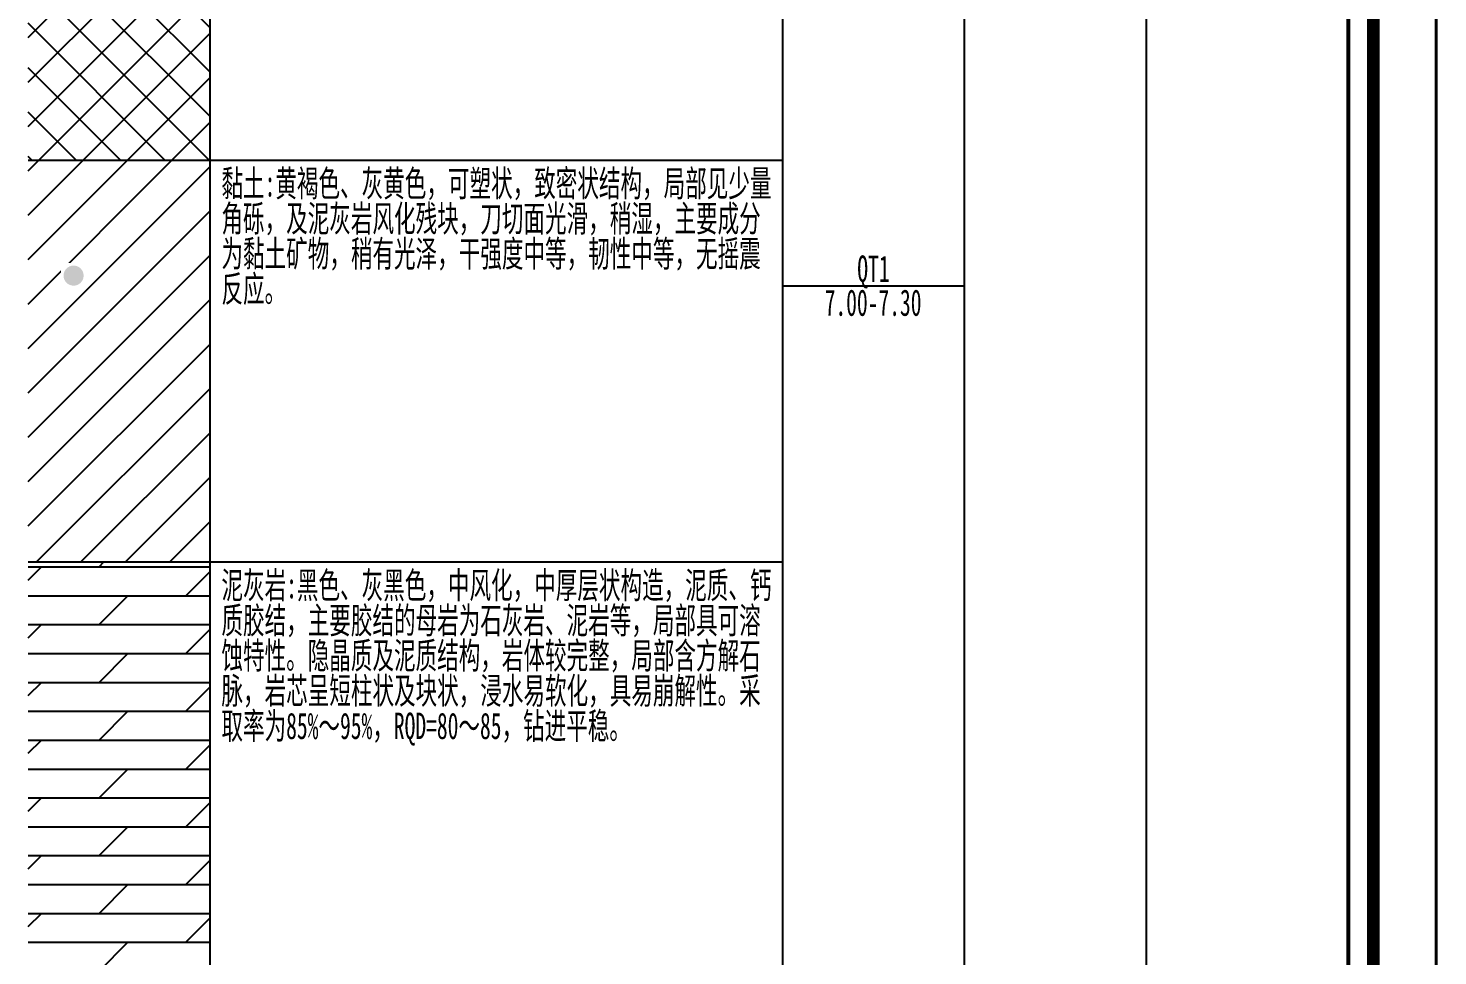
# Model space of a CAD drawing. Header units: millimetres. Extents: x 1264 to 9491, y 619 to 916.
# Drawn here: x 8488.3 to 8600.6, y 693.5 to 767.4 of the extents above; entities that cross this region are included whole.
import ezdxf

# ---------------------------------------------------------------- set-up
doc = ezdxf.new("R2010")
doc.units = ezdxf.units.MM
doc.layers.add('GICAD_QUYANG', color=7, linetype='Continuous')
doc.styles.add('成果图表体', font='simfang.ttf', dxfattribs={"width": 0.6, "height": 2.1})

# ---------------------------------------------------------------- blocks, each defined once
blk = doc.blocks.new('gkqy1.dwg', base_point=(0.8, 0))
blk.add_wipeout([(-0.2, -0.2), (1.8, -0.2), (1.8, 1.8), (-0.2, 1.8)])
at = {"layer": 'GICAD_QUYANG'}
h = blk.add_hatch(color=7, dxfattribs=at)
edge = h.paths.add_edge_path()
edge.add_arc((0.8, 0.8), 0.8, 0, 360)
blk = doc.blocks.new('柱状图图框模板-(昇龙标准).dwg32', base_point=(27, 229))
for points, const_width in [([(0, 0), (210, 0), (210, 297), (0, 297)], 0.25), ([(25, 5), (205, 5), (205, 292), (25, 292)], 1), ([(27, 265), (203, 265), (203, 17), (27, 17)], 0.3)]:
    blk.add_lwpolyline(points, close=True, dxfattribs=dict(const_width=const_width))

msp = doc.modelspace()

# ---------------------------------------------------------------- hatches: boundary and pattern name
at = {"linetype": 'Continuous'}
h = msp.add_hatch(dxfattribs=at)
h.set_pattern_fill('GKSTT', scale=0.5, style=0, pattern_type=2)
h.set_pattern_definition([(45, (0, 0), (-1.76776695, 1.76776695), []), (135, (0, 0), (-1.76776695, -1.76776695), [])])
h.paths.add_polyline_path([(8488.25, 756.89), (8502.74, 756.89), (8502.74, 819.89), (8488.25, 819.89)])
h = msp.add_hatch(dxfattribs=at)
h.set_pattern_fill('GKNXT', scale=0.5, style=0, pattern_type=2)
h.set_pattern_definition([(45, (0, 0), (-1.76776695, 1.76776695), [])])
h.paths.add_polyline_path([(8488.25, 724.89), (8502.74, 724.89), (8502.74, 756.89), (8488.25, 756.89)])
h = msp.add_hatch(dxfattribs=at)
h.set_pattern_fill('GKNHY1', scale=0.5, style=0, pattern_type=2)
h.set_pattern_definition([(0, (0, 0), (0, 2.3), []), (45, (0, 0), (4e-16, 4.5999997), [3.252691, -6.5053825])])
h.paths.add_polyline_path([(8488.25, 653.79), (8502.74, 653.79), (8502.74, 724.89), (8488.25, 724.89)])

# ---------------------------------------------------------------- linework, layer by layer
at = {"color": 0}
for points in [[(8502.74, 635.89), (8502.74, 819.89)], [(8502.74, 635.89), (8502.74, 819.89)], [(8502.74, 756.89), (8502.74, 819.89)], [(8548.37, 635.89), (8548.37, 819.89)], [(8548.37, 756.89), (8548.37, 819.89)], [(8548.37, 635.89), (8548.37, 819.89)], [(8562.85, 635.89), (8562.85, 819.89)], [(8562.85, 635.89), (8562.85, 819.89)], [(8577.34, 635.89), (8577.34, 819.89)], [(8577.34, 635.89), (8577.34, 819.89)], [(8593.43, 635.89), (8593.43, 819.89)], [(8502.74, 756.89), (8548.37, 756.89)], [(8502.74, 756.89), (8548.37, 756.89)], [(8502.74, 724.89), (8502.74, 756.89)], [(8548.37, 724.89), (8548.37, 756.89)], [(8548.37, 746.89), (8562.85, 746.89)], [(8502.74, 724.89), (8548.37, 724.89)], [(8502.74, 724.89), (8548.37, 724.89)], [(8502.74, 653.79), (8502.74, 724.89)], [(8548.37, 653.79), (8548.37, 724.89)]]:
    msp.add_lwpolyline(points, dxfattribs=at)
at = {"color": 7, "flags": 128}
for points in [[(8488.25, 756.89), (8502.74, 756.89)], [(8488.25, 724.89), (8502.74, 724.89)]]:
    msp.add_lwpolyline(points, dxfattribs=at)

# ---------------------------------------------------------------- texts
at = {"color": 0, "style": '成果图表体', "width": 0.6}
for s, p in [('QT1', (8554.31, 747.19)), ('7.00-7.30', (8551.71, 744.49))]:
    msp.add_text(s, height=2.1, dxfattribs=at).set_placement(p)
at = {"color": 0, "char_height": 2.1, "width": 43.8045, "attachment_point": 1, "line_spacing_factor": 0.8, "style": '成果图表体'}
for s, insert in [('\\A1;黏土:黄褐色、灰黄色，可塑状，致密状结构，局部见少量角砾，及泥灰岩风化残块，刀切面光滑，稍湿，主要成分为黏土矿物，稍有光泽，干强度中等，韧性中等，无摇震反应。', (8503.65, 756.09)), ('\\A1;泥灰岩:黑色、灰黑色，中风化，中厚层状构造，泥质、钙质胶结，主要胶结的母岩为石灰岩、泥岩等，局部具可溶蚀特性。隐晶质及泥质结构，岩体较完整，局部含方解石脉，岩芯呈短柱状及块状，浸水易软化，具易崩解性。采取率为85%～95%，RQD=80～85，钻进平稳。', (8503.65, 724.09))]:
    msp.add_mtext(s, dxfattribs=dict(at, insert=insert))

# ---------------------------------------------------------------- next in the draw order: block references
msp.add_blockref('gkqy1.dwg', (8491.87, 746.89))

# ---------------------------------------------------------------- next in the draw order: block references
msp.add_blockref('柱状图图框模板-(昇龙标准).dwg32', (8417.43, 847.89))

doc.saveas('drawing.dxf')
